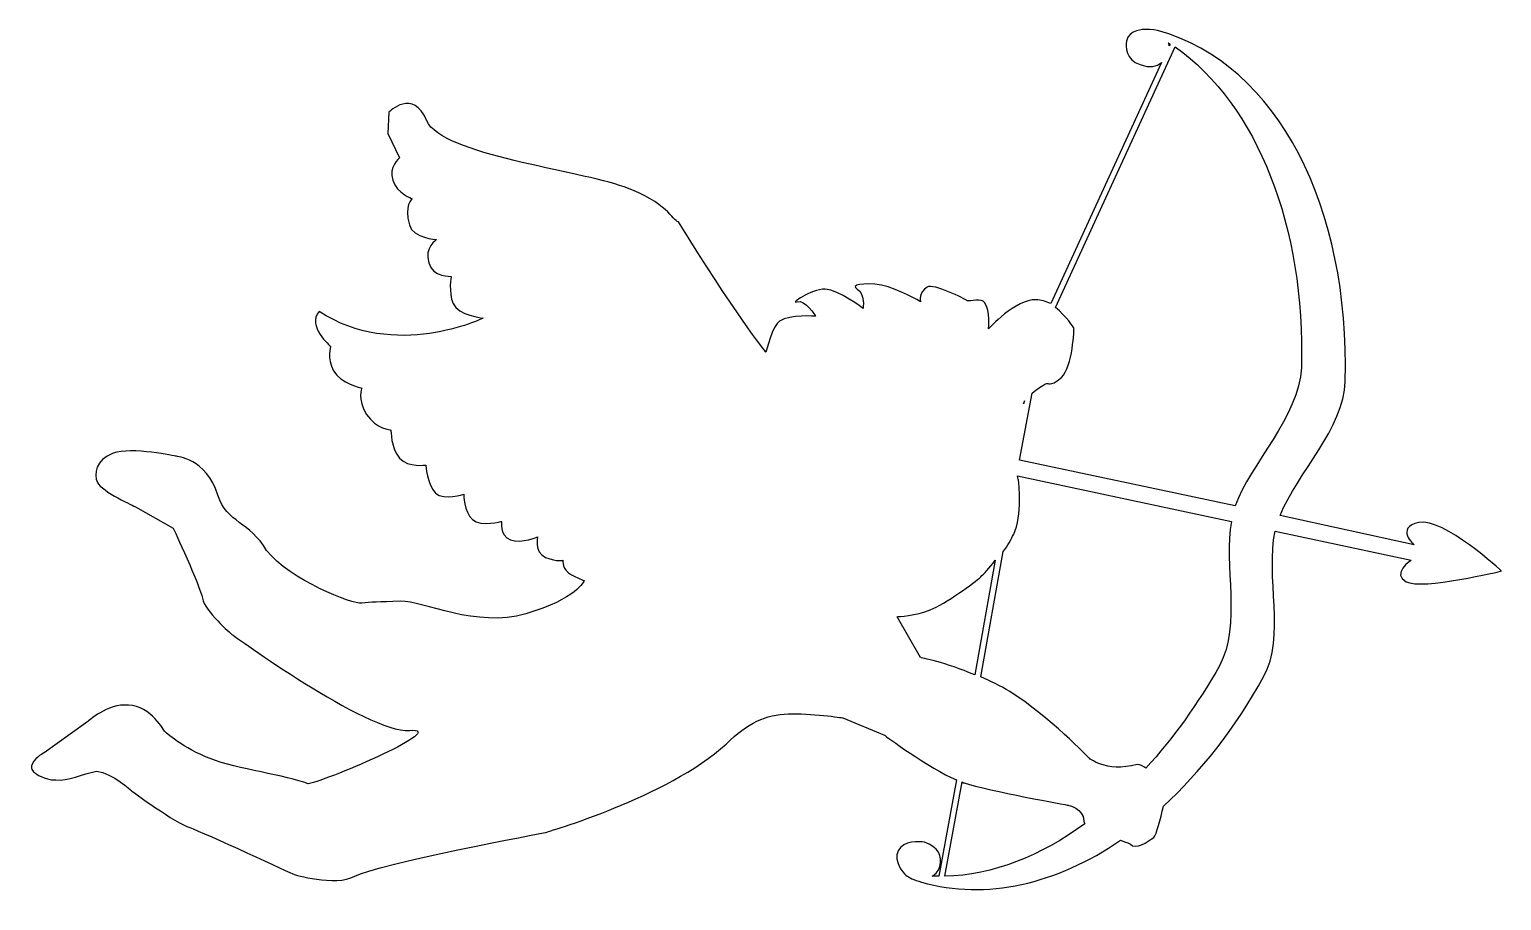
# Model space of a CAD drawing. Header units: centimetres. Extents: x -18 to 17.9, y -10.7 to 10.5.
import ezdxf

# ---------------------------------------------------------------- set-up
doc = ezdxf.new("R2010")
doc.units = ezdxf.units.CM
doc.header["$MEASUREMENT"] = 0
doc.layers.add('Layer 1', color=7, linetype='Continuous')

msp = doc.modelspace()

# ---------------------------------------------------------------- linework, layer by layer
at = {"layer": 'Layer 1'}
for points, knots in [([(-17.8823, -7.39985), (-17.78761, -7.23422), (-17.59822, -7.13953), (-17.59822, -7.13953), (-17.59822, -7.13953), (-17.59822, -7.13953), (-16.95941, -6.68982), (-16.95941, -6.68982), (-16.95941, -6.68982), (-16.95941, -6.68982), (-16.53343, -6.38195), (-16.53343, -6.38195), (-16.53343, -6.38195), (-16.53343, -6.38195), (-16.05993, -5.93256), (-15.53928, -5.97976), (-15.53928, -5.97976), (-14.99485, -6.00349), (-14.66359, -6.61886), (-14.66359, -6.61886), (-14.66359, -6.61886), (-14.66359, -6.61886), (-14.19044, -7.04484), (-13.55131, -7.2814), (-13.55131, -7.2814), (-12.88845, -7.54175), (-11.70523, -7.68362), (-11.1608, -7.89677), (-11.1608, -7.89677), (-10.61639, -7.77832), (-7.68177, -6.52416), (-8.69967, -6.59513), (-8.69967, -6.59513), (-9.71726, -6.66606), (-13.03063, -4.25211), (-13.03063, -4.25211), (-13.03063, -4.25211), (-13.03063, -4.25211), (-13.6932, -3.68392), (-13.74069, -3.37639), (-13.74069, -3.37639), (-13.78789, -3.09231), (-14.45043, -1.67253), (-14.45043, -1.67253), (-14.45043, -1.67253), (-14.45043, -1.67253), (-15.37364, -1.15186), (-15.37364, -1.15186), (-15.37364, -1.15186), (-15.37364, -1.15186), (-16.20181, -0.77308), (-16.29651, -0.55993), (-16.29651, -0.55993), (-16.3912, -0.3471), (-16.34403, -0.01584), (-15.91805, 0.15013), (-15.91805, 0.15013), (-15.46831, 0.31579), (-14.37947, 0.07888), (-14.37947, 0.07888), (-14.37947, 0.07888), (-14.37947, 0.07888), (-13.64597, 0.0317), (-13.36191, -0.86775), (-13.36191, -0.86775), (-13.14908, -1.55405), (-12.58089, -1.50656), (-12.17869, -2.2166), (-12.17869, -2.2166), (-11.6105, -2.92666), (-10.07226, -3.54203), (-9.85911, -3.49486), (-9.85911, -3.49486), (-9.64631, -3.4711), (-9.45689, -3.4711), (-8.91248, -3.44734), (-8.91248, -3.44734), (-8.36805, -3.44734), (-7.06672, -4.11023), (-5.8594, -3.75518), (-5.8594, -3.75518), (-4.62901, -3.40016), (-4.43962, -2.95042), (-4.43962, -2.95042), (-4.43962, -2.95042), (-4.43962, -2.95042), (-4.51055, -2.92669), (-4.74715, -2.80823), (-4.74715, -2.80823), (-4.98371, -2.69009), (-4.9603, -2.4535), (-4.9603, -2.4535), (-4.9603, -2.4535), (-4.9603, -2.4535), (-5.07841, -2.5007), (-5.38628, -2.38225), (-5.38628, -2.38225), (-5.67036, -2.24038), (-5.57535, -1.88536), (-5.57535, -1.88536), (-5.57535, -1.88536), (-5.57535, -1.88536), (-5.95413, -2.05099), (-6.23821, -1.95629), (-6.23821, -1.95629), (-6.52229, -1.83815), (-6.45104, -1.50658), (-6.45104, -1.50658), (-6.45104, -1.50658), (-6.45104, -1.50658), (-6.94827, -1.64879), (-7.1611, -1.45938), (-7.1611, -1.45938), (-7.37425, -1.26999), (-7.37425, -0.84401), (-7.37425, -0.84401), (-7.37425, -0.84401), (-7.37425, -0.84401), (-7.8474, -1.00964), (-8.06055, -0.82028), (-8.06055, -0.82028), (-8.2737, -0.60745), (-8.29711, -0.13398), (-8.29711, -0.13398), (-8.29711, -0.13398), (-8.29711, -0.13398), (-8.72309, -0.20494), (-8.93624, 0.03165), (-8.93624, 0.03165), (-9.14939, 0.26821), (-9.14939, 0.71795), (-9.14939, 0.71795), (-9.14939, 0.71795), (-9.14939, 0.71795), (-9.50441, 0.74171), (-9.741, 1.09673), (-9.741, 1.09673), (-9.97759, 1.47519), (-9.85914, 1.73554), (-9.85914, 1.73554), (-9.85914, 1.73554), (-9.85914, 1.73554), (-10.37981, 1.85399), (-10.54576, 2.16152), (-10.54576, 2.16152), (-10.71139, 2.46936), (-10.61638, 2.75345), (-10.61638, 2.75345), (-10.61638, 2.75345), (-10.61638, 2.75345), (-11.20831, 3.25036), (-10.90046, 3.60538), (-10.90046, 3.60538), (-9.05438, 2.3984), (-6.90078, 3.43975), (-6.90078, 3.43975), (-6.90078, 3.43975), (-6.90078, 3.43975), (-7.51615, 3.51068), (-7.63458, 3.79477), (-7.63458, 3.79477), (-7.75303, 4.07854), (-7.68178, 4.45734), (-7.68178, 4.45734), (-7.68178, 4.45734), (-7.68178, 4.45734), (-8.13152, 4.43358), (-8.22621, 4.78862), (-8.22621, 4.78862), (-8.34466, 5.14364), (-8.03682, 5.35681), (-8.03682, 5.35681), (-8.03682, 5.35681), (-8.03682, 5.35681), (-8.60499, 5.38023), (-8.69968, 5.71183), (-8.69968, 5.71183), (-8.84158, 6.18498), (-8.62875, 6.35064), (-8.62875, 6.35064), (-8.62875, 6.35064), (-8.62875, 6.35064), (-9.00721, 6.46909), (-9.1019, 6.80038), (-9.1019, 6.80038), (-9.22035, 7.10822), (-8.93627, 7.34481), (-8.93627, 7.34481), (-8.93627, 7.34481), (-8.93627, 7.34481), (-9.22035, 7.93642), (-9.22035, 7.93642), (-9.22035, 7.93642), (-9.22035, 7.93642), (-9.19662, 8.45709), (-9.19662, 8.45709), (-9.19662, 8.45709), (-9.19662, 8.45709), (-8.60501, 9.0487), (-8.27373, 8.24394), (-8.27373, 8.24394), (-7.91871, 7.41574), (-4.55779, 7.03696), (-3.46927, 6.63474), (-3.46927, 6.63474), (-2.40419, 6.25596), (-2.3095, 5.82998), (-2.14387, 5.78281), (-2.14387, 5.78281), (-0.81844, 3.62921), (-0.01368, 2.6113), (-0.01368, 2.6113), (-0.01368, 2.6113), (-0.01368, 2.6113), (0.15195, 3.27416), (0.3176, 3.36886), (0.3176, 3.36886), (0.57792, 3.53449), (1.19329, 3.487), (1.19329, 3.487), (1.19329, 3.487), (1.19329, 3.487), (0.93297, 3.91298), (0.74355, 3.84202), (0.74355, 3.84202), (0.55416, 3.77106), (1.07483, 4.14986), (1.42985, 4.14986), (1.42985, 4.14986), (1.76113, 4.1261), (2.35272, 3.67639), (2.35272, 3.67639), (2.35272, 3.67639), (2.35272, 3.67639), (2.40024, 4.03141), (2.21085, 4.14986), (2.21085, 4.14986), (2.02146, 4.24424), (2.35272, 4.31549), (2.80246, 4.24424), (2.80246, 4.24424), (3.22844, 4.14986), (3.74909, 3.84202), (3.74909, 3.84202), (3.74909, 3.84202), (3.74909, 3.84202), (3.70191, 4.07858), (3.91472, 4.19704), (3.91472, 4.19704), (4.05693, 4.29173), (4.83796, 3.91296), (4.88513, 3.86576), (4.88513, 3.86576), (4.95609, 3.84203), (5.24015, 3.93672), (5.31111, 3.81827), (5.31111, 3.81827), (5.45332, 3.6292), (5.4058, 3.17946), (5.4058, 3.17946), (5.4058, 3.17946), (5.4058, 3.17946), (6.06869, 3.91296), (6.56557, 3.88952), (6.56557, 3.88952), (6.68371, 3.88952), (6.80216, 3.84203), (6.92061, 3.79483), (6.92061, 3.79483), (6.92061, 3.79483), (9.61865, 9.66406), (9.61865, 9.66406), (9.61865, 9.66406), (9.5002, 9.56937), (9.33457, 9.52216), (9.09798, 9.61686), (9.09798, 9.61686), (8.74296, 9.71155), (8.74296, 10.0666), (8.7667, 10.18471), (8.7667, 10.18471), (8.81392, 10.46878), (9.21646, 10.46878), (9.21646, 10.46878), (9.21646, 10.46878), (9.21646, 10.46878), (9.42929, 10.46878), (9.52399, 10.44502), (9.52399, 10.44502), (12.48238, 9.61682), (14.21, 6.11406), (14.09189, 1.9012), (14.09189, 1.9012), (14.06813, 0.76516), (12.93209, -0.32336), (12.50611, -1.36468), (12.50611, -1.36468), (12.50611, -1.36468), (15.77202, -2.07474), (15.77202, -2.07474), (15.77202, -2.07474), (15.77202, -2.07474), (15.29884, -1.67252), (15.89047, -1.53031), (15.89047, -1.53031), (16.48208, -1.4122), (17.9022, -2.71384), (17.9022, -2.71384), (17.9022, -2.71384), (17.9022, -2.71384), (15.9614, -3.18699), (15.58262, -2.97419), (15.58262, -2.97419), (15.20413, -2.7848), (15.70107, -2.45349), (15.70107, -2.45349), (15.70107, -2.45349), (15.70107, -2.45349), (12.38769, -1.74345), (12.38769, -1.74345), (12.38769, -1.74345), (12.15113, -2.83197), (12.64804, -4.32303), (12.10361, -5.29342), (12.10361, -5.29342), (11.41731, -6.54789), (10.56535, -7.61265), (9.6659, -8.44119), (9.6659, -8.44119), (9.59497, -8.74869), (9.50027, -9.12747), (9.42934, -9.19843), (9.42934, -9.19843), (9.28747, -9.31688), (8.97963, -9.50627), (8.86149, -9.36406), (8.86149, -9.36406), (8.86149, -9.36406), (8.7668, -9.31688), (8.62458, -9.26937), (8.62458, -9.26937), (7.06259, -10.33448), (5.3587, -10.7367), (3.77294, -10.2873), (3.77294, -10.2873), (3.58355, -10.23978), (3.46541, -10.16882), (3.39416, -10.12135), (3.39416, -10.12135), (3.32323, -10.05039), (3.08666, -9.79007), (3.20477, -9.52974), (3.20477, -9.52974), (3.32325, -9.26939), (3.7492, -9.29318), (3.8439, -9.31691), (3.8439, -9.31691), (4.17548, -9.43505), (4.29361, -9.64819), (4.22268, -9.90852), (4.22268, -9.90852), (4.19892, -9.97945), (4.12799, -10.09791), (4.03329, -10.14508), (4.03329, -10.14508), (4.08047, -10.14508), (4.15174, -10.14508), (4.19892, -10.14508), (4.19892, -10.14508), (4.19892, -10.14508), (4.6249, -7.80206), (4.6249, -7.80206), (4.6249, -7.80206), (3.96236, -7.51798), (2.87352, -6.71354), (2.87352, -6.71354), (2.87352, -6.71354), (2.87352, -6.71354), (1.85596, -6.28756), (1.85596, -6.28756), (1.85596, -6.28756), (1.85596, -6.28756), (1.05118, -6.16908), (0.53053, -6.19287), (0.53053, -6.19287), (-0.01356, -6.21631), (-0.4633, -6.4057), (-0.98397, -6.92637), (-0.98397, -6.92637), (-2.40409, -8.22801), (-5.38621, -9.07997), (-5.38621, -9.07997), (-5.38621, -9.07997), (-5.38621, -9.07997), (-9.52779, -9.86097), (-10.02502, -10.14505), (-10.02502, -10.14505), (-10.52193, -10.40537), (-11.51576, -10.09787), (-11.51576, -10.09787), (-11.51576, -10.09787), (-11.51576, -10.09787), (-13.71688, -9.07997), (-14.04817, -8.96183), (-14.04817, -8.96183), (-14.37945, -8.86714), (-15.46829, -8.06238), (-15.46829, -8.06238), (-15.46829, -8.06238), (-15.46829, -8.06238), (-15.91803, -7.6364), (-16.32022, -7.5892), (-16.32022, -7.5892), (-16.67524, -7.66016), (-17.00652, -7.82579), (-17.31437, -7.80203), (-17.31437, -7.80203), (-17.59814, -7.80203), (-17.81128, -7.6364), (-17.81128, -7.6364), (-17.81128, -7.6364), (-17.81128, -7.6364), (-17.95326, -7.56551), (-17.8823, -7.39985)], [0, 0, 0, 0, 0.00934579, 0.00934579, 0.00934579, 0.00934579, 0.01869159, 0.01869159, 0.01869159, 0.01869159, 0.02803738, 0.02803738, 0.02803738, 0.02803738, 0.03738318, 0.03738318, 0.03738318, 0.03738318, 0.04672897, 0.04672897, 0.04672897, 0.04672897, 0.05607477, 0.05607477, 0.05607477, 0.05607477, 0.06542056, 0.06542056, 0.06542056, 0.06542056, 0.07476636, 0.07476636, 0.07476636, 0.07476636, 0.08411215, 0.08411215, 0.08411215, 0.08411215, 0.09345794, 0.09345794, 0.09345794, 0.09345794, 0.10280374, 0.10280374, 0.10280374, 0.10280374, 0.11214953, 0.11214953, 0.11214953, 0.11214953, 0.12149533, 0.12149533, 0.12149533, 0.12149533, 0.13084112, 0.13084112, 0.13084112, 0.13084112, 0.14018692, 0.14018692, 0.14018692, 0.14018692, 0.14953271, 0.14953271, 0.14953271, 0.14953271, 0.1588785, 0.1588785, 0.1588785, 0.1588785, 0.1682243, 0.1682243, 0.1682243, 0.1682243, 0.17757009, 0.17757009, 0.17757009, 0.17757009, 0.18691589, 0.18691589, 0.18691589, 0.18691589, 0.19626168, 0.19626168, 0.19626168, 0.19626168, 0.20560748, 0.20560748, 0.20560748, 0.20560748, 0.21495327, 0.21495327, 0.21495327, 0.21495327, 0.22429907, 0.22429907, 0.22429907, 0.22429907, 0.23364486, 0.23364486, 0.23364486, 0.23364486, 0.24299065, 0.24299065, 0.24299065, 0.24299065, 0.25233645, 0.25233645, 0.25233645, 0.25233645, 0.26168224, 0.26168224, 0.26168224, 0.26168224, 0.27102804, 0.27102804, 0.27102804, 0.27102804, 0.28037383, 0.28037383, 0.28037383, 0.28037383, 0.28971963, 0.28971963, 0.28971963, 0.28971963, 0.29906542, 0.29906542, 0.29906542, 0.29906542, 0.30841121, 0.30841121, 0.30841121, 0.30841121, 0.31775701, 0.31775701, 0.31775701, 0.31775701, 0.3271028, 0.3271028, 0.3271028, 0.3271028, 0.3364486, 0.3364486, 0.3364486, 0.3364486, 0.34579439, 0.34579439, 0.34579439, 0.34579439, 0.35514019, 0.35514019, 0.35514019, 0.35514019, 0.36448598, 0.36448598, 0.36448598, 0.36448598, 0.37383178, 0.37383178, 0.37383178, 0.37383178, 0.38317757, 0.38317757, 0.38317757, 0.38317757, 0.39252336, 0.39252336, 0.39252336, 0.39252336, 0.40186916, 0.40186916, 0.40186916, 0.40186916, 0.41121495, 0.41121495, 0.41121495, 0.41121495, 0.42056075, 0.42056075, 0.42056075, 0.42056075, 0.42990654, 0.42990654, 0.42990654, 0.42990654, 0.43925234, 0.43925234, 0.43925234, 0.43925234, 0.44859813, 0.44859813, 0.44859813, 0.44859813, 0.45794393, 0.45794393, 0.45794393, 0.45794393, 0.46728972, 0.46728972, 0.46728972, 0.46728972, 0.47663551, 0.47663551, 0.47663551, 0.47663551, 0.48598131, 0.48598131, 0.48598131, 0.48598131, 0.4953271, 0.4953271, 0.4953271, 0.4953271, 0.5046729, 0.5046729, 0.5046729, 0.5046729, 0.51401869, 0.51401869, 0.51401869, 0.51401869, 0.52336449, 0.52336449, 0.52336449, 0.52336449, 0.53271028, 0.53271028, 0.53271028, 0.53271028, 0.54205607, 0.54205607, 0.54205607, 0.54205607, 0.55140187, 0.55140187, 0.55140187, 0.55140187, 0.56074766, 0.56074766, 0.56074766, 0.56074766, 0.57009346, 0.57009346, 0.57009346, 0.57009346, 0.57943925, 0.57943925, 0.57943925, 0.57943925, 0.58878505, 0.58878505, 0.58878505, 0.58878505, 0.59813084, 0.59813084, 0.59813084, 0.59813084, 0.60747664, 0.60747664, 0.60747664, 0.60747664, 0.61682243, 0.61682243, 0.61682243, 0.61682243, 0.62616822, 0.62616822, 0.62616822, 0.62616822, 0.63551402, 0.63551402, 0.63551402, 0.63551402, 0.64485981, 0.64485981, 0.64485981, 0.64485981, 0.65420561, 0.65420561, 0.65420561, 0.65420561, 0.6635514, 0.6635514, 0.6635514, 0.6635514, 0.6728972, 0.6728972, 0.6728972, 0.6728972, 0.68224299, 0.68224299, 0.68224299, 0.68224299, 0.69158879, 0.69158879, 0.69158879, 0.69158879, 0.70093458, 0.70093458, 0.70093458, 0.70093458, 0.71028037, 0.71028037, 0.71028037, 0.71028037, 0.71962617, 0.71962617, 0.71962617, 0.71962617, 0.72897196, 0.72897196, 0.72897196, 0.72897196, 0.73831776, 0.73831776, 0.73831776, 0.73831776, 0.74766355, 0.74766355, 0.74766355, 0.74766355, 0.75700935, 0.75700935, 0.75700935, 0.75700935, 0.76635514, 0.76635514, 0.76635514, 0.76635514, 0.77570093, 0.77570093, 0.77570093, 0.77570093, 0.78504673, 0.78504673, 0.78504673, 0.78504673, 0.79439252, 0.79439252, 0.79439252, 0.79439252, 0.80373832, 0.80373832, 0.80373832, 0.80373832, 0.81308411, 0.81308411, 0.81308411, 0.81308411, 0.82242991, 0.82242991, 0.82242991, 0.82242991, 0.8317757, 0.8317757, 0.8317757, 0.8317757, 0.8411215, 0.8411215, 0.8411215, 0.8411215, 0.85046729, 0.85046729, 0.85046729, 0.85046729, 0.85981308, 0.85981308, 0.85981308, 0.85981308, 0.86915888, 0.86915888, 0.86915888, 0.86915888, 0.87850467, 0.87850467, 0.87850467, 0.87850467, 0.88785047, 0.88785047, 0.88785047, 0.88785047, 0.89719626, 0.89719626, 0.89719626, 0.89719626, 0.90654206, 0.90654206, 0.90654206, 0.90654206, 0.91588785, 0.91588785, 0.91588785, 0.91588785, 0.92523364, 0.92523364, 0.92523364, 0.92523364, 0.93457944, 0.93457944, 0.93457944, 0.93457944, 0.94392523, 0.94392523, 0.94392523, 0.94392523, 0.95327103, 0.95327103, 0.95327103, 0.95327103, 0.96261682, 0.96261682, 0.96261682, 0.96261682, 0.97196262, 0.97196262, 0.97196262, 0.97196262, 0.98130841, 0.98130841, 0.98130841, 0.98130841, 1, 1, 1, 1]), ([(13.02677, 2.23281), (13.12115, 5.66432), (11.96169, 8.62271), (9.94996, 10.04281), (9.94996, 10.04281), (9.94996, 10.04281), (7.03878, 3.70011), (7.03878, 3.70011), (7.03878, 3.70011), (7.29945, 3.48696), (7.48849, 3.20288), (7.48849, 3.20288), (7.48849, 3.20288), (7.48849, 3.20288), (7.46505, 2.25625), (7.18096, 1.9959), (7.18096, 1.9959), (6.87312, 1.73558), (6.8969, 1.90121), (6.77877, 1.83024), (6.77877, 1.83024), (6.73125, 1.80651), (6.58938, 1.71213), (6.4709, 1.61744), (6.4709, 1.61744), (6.4709, 1.61744), (6.16306, -0.01583), (6.16306, -0.01583), (6.16306, -0.01583), (6.16306, -0.01583), (11.41724, -1.12811), (11.41724, -1.12811), (11.41724, -1.12811), (11.7723, -0.11053), (12.97928, 1.04924), (13.02677, 2.23281)], [0, 0, 0, 0, 0.1, 0.1, 0.1, 0.1, 0.2, 0.2, 0.2, 0.2, 0.3, 0.3, 0.3, 0.3, 0.4, 0.4, 0.4, 0.4, 0.5, 0.5, 0.5, 0.5, 0.6, 0.6, 0.6, 0.6, 0.7, 0.7, 0.7, 0.7, 0.8, 0.8, 0.8, 0.8, 1, 1, 1, 1]), ([(9.78433, 10.1375), (9.78433, 10.1375), (9.80806, 10.11377), (9.80806, 10.06657), (9.80806, 10.06657), (9.80806, 10.06657), (9.8315, 10.11377), (9.8315, 10.11377), (9.8315, 10.11377), (9.80806, 10.11376), (9.80806, 10.1375), (9.78433, 10.1375)], [0, 0, 0, 0, 0.25, 0.25, 0.25, 0.25, 0.5, 0.5, 0.5, 0.5, 1, 1, 1, 1]), ([(6.28154, 1.40429), (6.28154, 1.40429), (6.2581, 1.38056), (6.2581, 1.35711), (6.2581, 1.35711), (6.2581, 1.35711), (6.28154, 1.42804), (6.28154, 1.42804), (6.28154, 1.42804), (6.28154, 1.42804), (6.28154, 1.40429), (6.28154, 1.40429)], [0, 0, 0, 0, 0.25, 0.25, 0.25, 0.25, 0.5, 0.5, 0.5, 0.5, 1, 1, 1, 1]), ([(7.84353, -7.25767), (7.84353, -7.25767), (8.24572, -7.63645), (9.02704, -7.4233), (9.02704, -7.4233), (9.098, -7.4233), (9.16894, -7.47082), (9.23987, -7.51799), (9.23987, -7.51799), (9.90276, -6.78449), (10.51781, -5.93255), (11.03848, -5.00937), (11.03848, -5.00937), (11.55915, -4.03898), (11.13349, -2.54792), (11.32254, -1.50658), (11.32254, -1.50658), (11.32254, -1.50658), (6.11591, -0.3943), (6.11591, -0.3943), (6.11591, -0.3943), (6.11591, -0.46526), (6.13964, -0.51275), (6.13964, -0.51275), (6.13964, -0.51275), (6.13964, -0.51275), (6.23433, -1.38844), (6.02119, -1.81442), (6.02119, -1.81442), (5.95023, -1.95629), (5.87932, -2.0985), (5.76087, -2.2404), (5.76087, -2.2404), (5.76087, -2.2404), (5.21678, -5.29348), (5.21678, -5.29348), (5.21678, -5.29348), (5.45334, -5.38817), (5.68993, -5.50631), (5.9265, -5.6485), (5.9265, -5.6485), (6.89691, -6.26384), (7.84353, -7.25767), (7.84353, -7.25767)], [0, 0, 0, 0, 0.08333333, 0.08333333, 0.08333333, 0.08333333, 0.16666667, 0.16666667, 0.16666667, 0.16666667, 0.25, 0.25, 0.25, 0.25, 0.33333333, 0.33333333, 0.33333333, 0.33333333, 0.41666667, 0.41666667, 0.41666667, 0.41666667, 0.5, 0.5, 0.5, 0.5, 0.58333333, 0.58333333, 0.58333333, 0.58333333, 0.66666667, 0.66666667, 0.66666667, 0.66666667, 0.75, 0.75, 0.75, 0.75, 0.83333333, 0.83333333, 0.83333333, 0.83333333, 1, 1, 1, 1]), ([(3.74913, -4.81995), (3.74913, -4.81995), (4.3645, -4.9384), (5.07456, -5.24593), (5.07456, -5.24593), (5.07456, -5.24593), (5.57147, -2.45352), (5.57147, -2.45352), (5.57147, -2.45352), (5.42957, -2.64259), (5.28739, -2.7848), (5.21677, -2.85574), (5.21677, -2.85574), (5.07456, -2.99761), (4.34105, -3.51828), (3.98603, -3.6605), (3.98603, -3.6605), (3.65475, -3.80237), (3.18127, -3.82616), (3.18127, -3.82616), (3.18127, -3.82616), (3.18127, -3.82616), (3.74913, -4.81995), (3.74913, -4.81995)], [0, 0, 0, 0, 0.14285714, 0.14285714, 0.14285714, 0.14285714, 0.28571429, 0.28571429, 0.28571429, 0.28571429, 0.42857143, 0.42857143, 0.42857143, 0.42857143, 0.57142857, 0.57142857, 0.57142857, 0.57142857, 0.71428571, 0.71428571, 0.71428571, 0.71428571, 1, 1, 1, 1]), ([(4.34106, -10.14509), (5.52428, -10.12136), (6.68373, -9.64818), (7.74884, -8.86718), (7.74884, -8.86718), (7.74884, -8.84342), (7.72508, -8.81966), (7.72508, -8.79622), (7.72508, -8.79622), (7.72508, -8.48838), (7.34662, -8.41744), (7.34662, -8.41744), (7.34662, -8.41744), (7.34662, -8.41744), (5.40582, -8.06242), (4.81421, -7.87303), (4.81421, -7.87303), (4.79048, -7.87303), (4.76672, -7.87303), (4.76672, -7.84959), (4.76672, -7.84959), (4.76672, -7.84959), (4.34106, -10.14509), (4.34106, -10.14509)], [0, 0, 0, 0, 0.14285714, 0.14285714, 0.14285714, 0.14285714, 0.28571429, 0.28571429, 0.28571429, 0.28571429, 0.42857143, 0.42857143, 0.42857143, 0.42857143, 0.57142857, 0.57142857, 0.57142857, 0.57142857, 0.71428571, 0.71428571, 0.71428571, 0.71428571, 1, 1, 1, 1])]:
    msp.add_open_spline(points, degree=3, knots=knots, dxfattribs=at)

doc.saveas('drawing.dxf')
